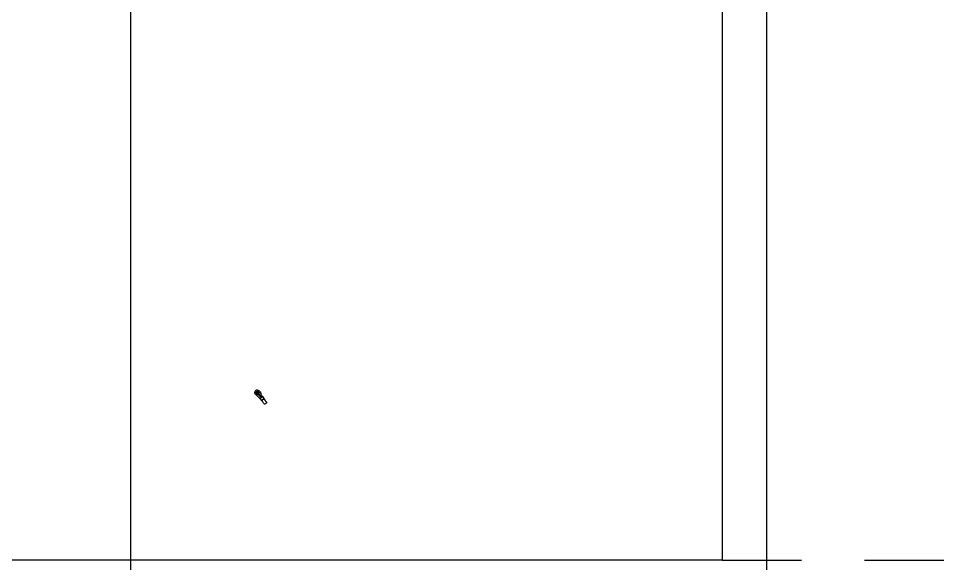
# Model space of a CAD drawing. Extents: x 44 to 147, y 26 to 78.
# Drawn here: x 70.339 to 71.809, y 71.058 to 71.92 of the extents above; entities that cross this region are included whole.
import ezdxf

# ---------------------------------------------------------------- set-up
doc = ezdxf.new("R2010")
doc.units = 0
doc.header["$LTSCALE"] = 0.5
doc.linetypes.add('AUSGEZOGEN', pattern=[1000.01, 1000, 0.01])
doc.linetypes.add('VERDECKT', pattern=[0.375, 0.25, -0.125])
for name, color, linetype in [('ACHSEN', 7, 'Continuous'), ('BET-ANS', 7, 'Continuous'), ('ST-ANS', 9, 'Continuous'), ('VERDECKT', 7, 'Continuous')]:
    doc.layers.add(name, color=color, linetype=linetype)

# ---------------------------------------------------------------- blocks, each defined once
blk = doc.blocks.new('DETAN-S 16_GABELSTUECK_V')
at = {"color": 0, "linetype": 'ByBlock'}
for p, q in [((-1.6, 0), (1.6, 0)), ((0, -1.6), (0, 1.6)), ((7.7, 0.4), (10.7, 0.4)), ((25.3, 2.5), (51.2, 2.5)), ((50.5, 12.5), (64.7, 12.5)), ((64.7, 12.5), (65.2, 12)), ((65.2, 11.8), (65.7, 12.2)), ((65.2, 11.8), (65.2, -12)), ((65.7, 12.2), (65.7, -12.2)), ((106.2, -10.2), (106.2, 10.2)), ((7.7, -0.4), (10.7, -0.4)), ((25.3, -2.5), (51.2, -2.5)), ((50.5, -12.5), (64.7, -12.5)), ((64.7, -12.5), (65.2, -12)), ((65.2, -11.8), (65.7, -12.2))]:
    blk.add_line(p, q, dxfattribs=at)
for points in [[(0, 20.3, 0.085107), (-9.3, 18.7, 0.091904), (-16.8, 14.4, 0.103495), (-22.1, 7.6, 0.113505), (-23.8, 0, 0.113505), (-22.1, -7.6, 0.103495), (-16.8, -14.4, 0.091904), (-9.3, -18.7, 0.085107), (0, -20.3, 0.085107)], [(106.2, 10.2, 0.379994), (105.8, 10.7, 0.017269), (94.2, 11.7, 0.007196), (82.2, 12.1, 0.004944), (65.7, 12.2, 0.005094)], [(106.2, -10.2, -0.379994), (105.8, -10.7, -0.017269), (94.2, -11.7, -0.007196), (82.2, -12.1, -0.004944), (65.7, -12.2, -0.005094)]]:
    blk.add_lwpolyline(points, format="xyb", dxfattribs=at)
for points in [[(69.2, 9.7, 0.0651), (68.5, 9.6, 0.077888), (68, 9.3, 0.107177), (67.7, 9, 0.144176), (67.5, 8.6, 0.144176), (67.7, 8.2, 0.107177), (68, 7.8, 0.077888), (68.5, 7.6, 0.0651), (69.2, 7.5, 0.0651), (69.9, 7.6, 0.077888), (70.4, 7.8, 0.107177), (70.7, 8.2, 0.144176), (70.9, 8.6, 0.144176), (70.7, 9, 0.107177), (70.4, 9.3, 0.077888), (69.9, 9.6, 0.0651)], [(69.2, -9.7, -0.0651), (68.5, -9.6, -0.077888), (68, -9.3, -0.107177), (67.7, -9, -0.144176), (67.5, -8.6, -0.144176), (67.7, -8.2, -0.107177), (68, -7.8, -0.077888), (68.5, -7.6, -0.0651), (69.2, -7.5, -0.0651), (69.9, -7.6, -0.077888), (70.4, -7.8, -0.107177), (70.7, -8.2, -0.144176), (70.9, -8.6, -0.144176), (70.7, -9, -0.107177), (70.4, -9.3, -0.077888), (69.9, -9.6, -0.0651)]]:
    blk.add_lwpolyline(points, format="xyb", close=True, dxfattribs=at)
for centre, radius in [((0, 0), 7.75), ((0, 0), 6.25), ((8.9, 1.7), 0.85), ((8.9, -1.7), 0.85)]:
    blk.add_circle(centre, radius, dxfattribs=at)
for centre, radius, start, end in [((0, 0), 11.7, 50.28486, 309.71514), ((-0.6, 0), 8.8, 29.00129, 330.99871), ((0, -47.2), 67.5, 72.44595, 90), ((8.6, 5.1), 1.7, 209.00129, 274.23691), ((25.3, 30.5), 28, 230.28486, 270), ((8.9, 1.7), 1.7, 10.83219, 94.23691), ((0, 0), 10.7, 2.26667, 10.83219), ((50.5, 112.5), 100, 252.44595, 270), ((0, 47.2), 67.5, 270, 287.55405), ((8.6, -5.1), 1.7, 85.76309, 150.99871), ((25.3, -30.5), 28, 90, 129.71514), ((8.9, -1.7), 1.7, 265.76309, 349.16781), ((0, 0), 10.7, 349.16781, 357.73333), ((50.5, -112.5), 100, 90, 107.55405)]:
    blk.add_arc(centre, radius, start, end, dxfattribs=at)

msp = doc.modelspace()

# ---------------------------------------------------------------- linework, layer by layer
at = {"layer": 'ACHSEN', "color": 140, "linetype": 'AUSGEZOGEN'}
for p, q in [((70.5153, 76.1636), (70.5153, 70.0205)), ((71.5203, 74.3078), (71.5203, 70.0636))]:
    msp.add_line(p, q, dxfattribs=at)
at = {"layer": 'BET-ANS'}
for p, q in [((71.4503, 73.8636), (71.4503, 71.0636)), ((71.4503, 71.0636), (69.5803, 71.0636))]:
    msp.add_line(p, q, dxfattribs=at)
at = {"layer": 'VERDECKT', "color": 7, "linetype": 'VERDECKT'}
msp.add_line((71.4503, 71.0636), (73.5153, 71.0636), dxfattribs=at)

# ---------------------------------------------------------------- block references
at = {"layer": 'ST-ANS', "xscale": -0.0002, "yscale": 0.0002, "zscale": 0.0002, "rotation": 127.4055491951989}
msp.add_blockref('DETAN-S 16_GABELSTUECK_V', (70.7161, 71.3281), dxfattribs=at)

doc.saveas('drawing.dxf')
